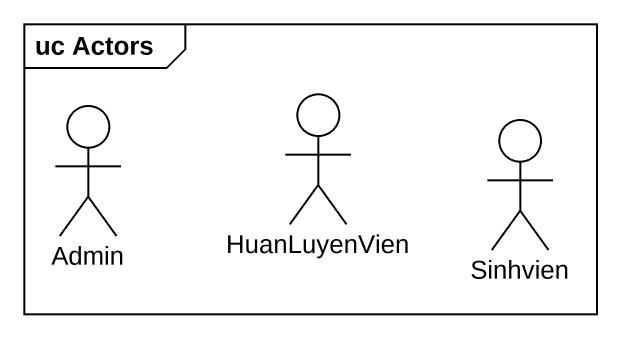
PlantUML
@startuml
mainframe uc Actors
actor Admin
actor HuanLuyenVien
actor Sinhvien
@enduml
